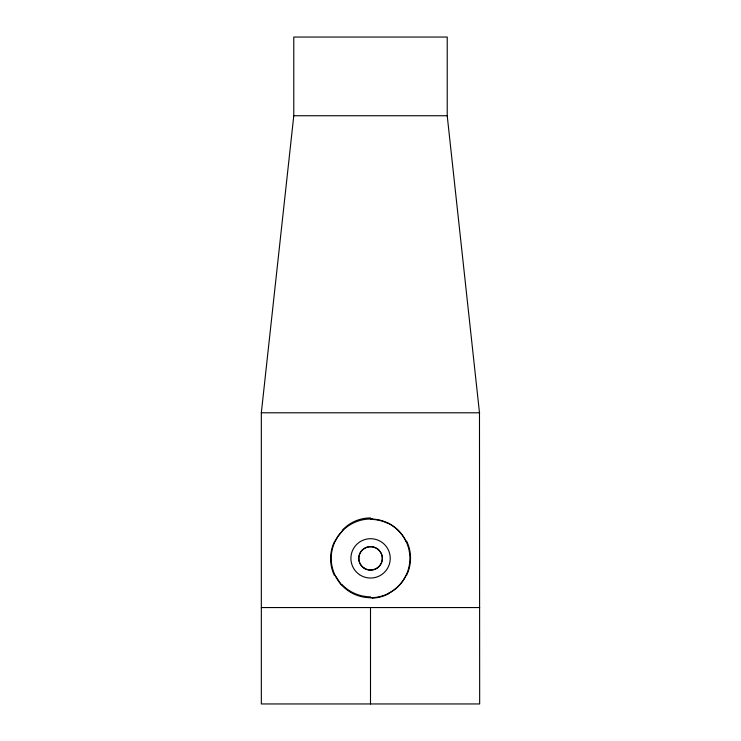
<?xml version="1.0" encoding="UTF-8"?>
<svg xmlns="http://www.w3.org/2000/svg" width="741" height="741" viewBox="0 0 741 741"><rect width="100%" height="100%" fill="white"/><g stroke="black" fill="none" stroke-linecap="round" stroke-linejoin="round"><path stroke-width="1.11" d="M261.332 412.793L293.779 115.744L293.779 37.05L447.221 37.05L447.221 115.744L479.483 412.793L479.668 703.95L261.332 703.95L261.332 412.793L479.677 412.793M335.034 541.467L337.887 536.465L342.74 530.556M406.096 575.275C402.372 583.13 395.981 589.66 388.21 593.541M372.464 597.672L370.565 597.718M293.779 115.744L447.221 115.744M261.332 607.555L479.668 607.555M370.565 519.024L372.464 519.071M388.21 523.202C395.981 527.092 402.372 533.622 406.096 541.467M341.425 584.806L335.034 575.275M370.5 607.555L370.5 703.95M370.574 596.875A38.828 36.522 0.1 0 1 341.879 584.427M334.487 575.572A37.513 36.003 -85.1 0 1 334.673 541.273M342.379 530.223A38.773 38.106 36.7 0 1 370.546 517.95M372.445 519.404A37.847 35.614 -0.1 0 1 388.062 523.47M406.642 541.171A37.504 35.976 -85.1 0 1 406.466 575.479M388.404 593.893A37.847 36.392 4.5 0 1 372.491 598.135M350.891 592.448A39.347 39.347 0 0 0 409.912 558.371A39.347 39.347 0 0 0 350.891 524.295A39.347 39.347 0 0 0 350.891 592.448M364.665 568.597A11.8 11.8 0 0 0 382.365 558.371A11.8 11.8 0 0 0 364.665 548.155A11.8 11.8 0 0 0 364.665 568.597M359.542 574.664A19.674 19.674 0 0 0 390.192 559.779A19.674 19.674 0 0 0 361.969 540.68A19.674 19.674 0 0 0 359.542 574.664M364.183 568.106A11.763 11.587 0.3 0 0 382.31 558.955A11.763 11.587 0.3 0 0 365.202 548.062A11.763 11.587 0.3 0 0 364.183 568.106"/></g></svg>
